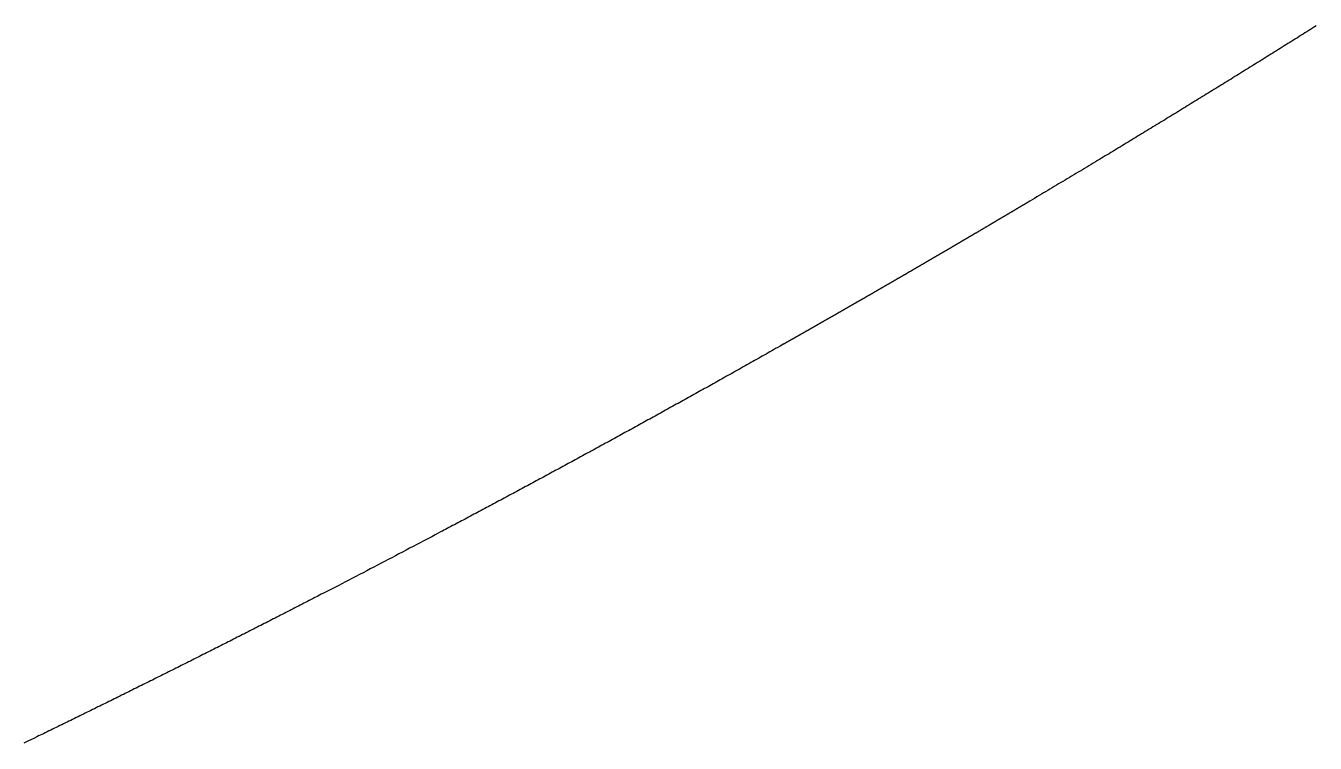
# Model space of a CAD drawing. Header units: millimetres. Extents: x 0 to 2438, y 0 to 1219.
# Drawn here: x 951.704 to 954.539, y 139.718 to 141.295 of the extents above; entities that cross this region are included whole.
import ezdxf

# ---------------------------------------------------------------- set-up
doc = ezdxf.new("R2010")
doc.units = ezdxf.units.MM
doc.layers.add('TEST_CUT_FIRST', color=1, linetype='Continuous')

msp = doc.modelspace()

# ---------------------------------------------------------------- linework, layer by layer
at = {"layer": 'TEST_CUT_FIRST'}
msp.add_lwpolyline([(954.5412, 141.295), (954.537, 141.2924), (954.5328, 141.2898), (954.5287, 141.2872), (954.5245, 141.2846), (954.5204, 141.2819), (954.5162, 141.2793), (954.5121, 141.2767), (954.5079, 141.2741), (954.5037, 141.2715), (954.4996, 141.2689), (954.4954, 141.2663), (954.4912, 141.2637), (954.4871, 141.2611), (954.4829, 141.2585), (954.4788, 141.2559), (954.4746, 141.2532), (954.4704, 141.2506), (954.4663, 141.248), (954.4621, 141.2454), (954.4579, 141.2428), (954.4538, 141.2402), (954.4496, 141.2376), (954.4454, 141.235), (954.4413, 141.2324), (954.4371, 141.2298), (954.4329, 141.2272), (954.4288, 141.2246), (954.4246, 141.222), (954.4204, 141.2194), (954.4163, 141.2168), (954.4121, 141.2142), (954.4079, 141.2116), (954.4038, 141.2091), (954.3996, 141.2065), (954.3954, 141.2039), (954.3912, 141.2013), (954.3871, 141.1987), (954.3829, 141.1961), (954.3787, 141.1935), (954.3745, 141.1909), (954.3704, 141.1883), (954.3662, 141.1857), (954.362, 141.1832), (954.3578, 141.1806), (954.3537, 141.178), (954.3495, 141.1754), (954.3453, 141.1728), (954.3411, 141.1702), (954.337, 141.1676), (954.3328, 141.1651), (954.3286, 141.1625), (954.3244, 141.1599), (954.3202, 141.1573), (954.3161, 141.1547), (954.3119, 141.1522), (954.3077, 141.1496), (954.3035, 141.147), (954.2993, 141.1444), (954.2952, 141.1419), (954.291, 141.1393), (954.2868, 141.1367), (954.2826, 141.1341), (954.2784, 141.1316), (954.2742, 141.129), (954.2701, 141.1264), (954.2659, 141.1239), (954.2617, 141.1213), (954.2575, 141.1187), (954.2533, 141.1161), (954.2491, 141.1136), (954.2449, 141.111), (954.2408, 141.1084), (954.2366, 141.1059), (954.2324, 141.1033), (954.2282, 141.1007), (954.224, 141.0982), (954.2198, 141.0956), (954.2156, 141.0931), (954.2114, 141.0905), (954.2072, 141.0879), (954.2031, 141.0854), (954.1989, 141.0828), (954.1947, 141.0803), (954.1905, 141.0777), (954.1863, 141.0751), (954.1821, 141.0726), (954.1779, 141.07), (954.1737, 141.0675), (954.1695, 141.0649), (954.1653, 141.0624), (954.1611, 141.0598), (954.1569, 141.0573), (954.1527, 141.0547), (954.1485, 141.0522), (954.1443, 141.0496), (954.1401, 141.0471), (954.1359, 141.0445), (954.1317, 141.042), (954.1275, 141.0394), (954.1233, 141.0369), (954.1191, 141.0343), (954.1149, 141.0318), (954.1107, 141.0292), (954.1065, 141.0267), (954.1023, 141.0241), (954.0981, 141.0216), (954.0939, 141.019), (954.0897, 141.0165), (954.0855, 141.0139), (954.0813, 141.0114), (954.0771, 141.0089), (954.073, 141.0064), (954.0689, 141.0039), (954.0647, 141.0014), (954.0603, 140.9987), (954.0557, 140.996), (954.051, 140.9931), (954.0461, 140.9902), (954.0413, 140.9873), (954.0365, 140.9844), (954.0317, 140.9815), (954.027, 140.9787), (954.0223, 140.9758), (954.0175, 140.973), (954.0128, 140.9701), (954.008, 140.9673), (954.0033, 140.9644), (953.9985, 140.9616), (953.9937, 140.9587), (953.989, 140.9559), (953.9842, 140.953), (953.9795, 140.9502), (953.9747, 140.9473), (953.97, 140.9445), (953.9652, 140.9416), (953.9604, 140.9387), (953.9556, 140.9359), (953.9508, 140.933), (953.9461, 140.9302), (953.9416, 140.9275), (953.937, 140.9248), (953.9322, 140.9219), (953.9271, 140.9189), (953.9216, 140.9156), (953.9162, 140.9124), (953.9115, 140.9096), (953.908, 140.9075), (953.9062, 140.9064), (953.9056, 140.9061), (953.9056, 140.9061), (953.9051, 140.9058), (953.9044, 140.9054), (953.9036, 140.9049), (953.903, 140.9045), (953.9024, 140.9042), (953.9019, 140.9039), (953.9014, 140.9036), (953.9009, 140.9033), (953.9004, 140.903), (953.8998, 140.9027), (953.8993, 140.9023), (953.8987, 140.902), (953.8982, 140.9017), (953.8976, 140.9013), (953.8971, 140.901), (953.8965, 140.9007), (953.896, 140.9004), (953.8954, 140.9), (953.8949, 140.8997), (953.8943, 140.8994), (953.8938, 140.8991), (953.8932, 140.8987), (953.8927, 140.8984), (953.8922, 140.8981), (953.8916, 140.8978), (953.8911, 140.8975), (953.8905, 140.8971), (953.89, 140.8968), (953.8894, 140.8965), (953.8889, 140.8962), (953.8883, 140.8958), (953.8878, 140.8955), (953.8872, 140.8952), (953.8867, 140.8949), (953.8861, 140.8945), (953.8856, 140.8942), (953.885, 140.8939), (953.8845, 140.8936), (953.884, 140.8932), (953.8834, 140.8929), (953.8829, 140.8926), (953.8823, 140.8923), (953.8818, 140.8919), (953.8812, 140.8916), (953.8807, 140.8913), (953.8801, 140.891), (953.8796, 140.8906), (953.879, 140.8903), (953.8785, 140.89), (953.8779, 140.8897), (953.8774, 140.8893), (953.8768, 140.889), (953.8763, 140.8887), (953.8757, 140.8884), (953.8752, 140.888), (953.8747, 140.8877), (953.8741, 140.8874), (953.8736, 140.8871), (953.873, 140.8867), (953.8725, 140.8864), (953.8719, 140.8861), (953.8714, 140.8858), (953.8708, 140.8854), (953.8703, 140.8851), (953.8697, 140.8848), (953.8692, 140.8845), (953.8686, 140.8841), (953.8681, 140.8838), (953.8675, 140.8835), (953.867, 140.8832), (953.8664, 140.8828), (953.8659, 140.8825), (953.8654, 140.8822), (953.8648, 140.8819), (953.8643, 140.8816), (953.8637, 140.8812), (953.8632, 140.8809), (953.8626, 140.8806), (953.8621, 140.8803), (953.8615, 140.8799), (953.861, 140.8796), (953.8604, 140.8793), (953.8599, 140.879), (953.8593, 140.8786), (953.8588, 140.8783), (953.8582, 140.878), (953.8577, 140.8777), (953.8571, 140.8773), (953.8566, 140.877), (953.8561, 140.8767), (953.8555, 140.8764), (953.855, 140.876), (953.8544, 140.8757), (953.8539, 140.8754), (953.8533, 140.8751), (953.8528, 140.8747), (953.8522, 140.8744), (953.8517, 140.8741), (953.8511, 140.8738), (953.8506, 140.8734), (953.85, 140.8731), (953.8495, 140.8728), (953.8489, 140.8725), (953.8484, 140.8722), (953.8478, 140.8718), (953.8473, 140.8715), (953.8467, 140.8712), (953.8462, 140.8709), (953.8457, 140.8705), (953.8451, 140.8702), (953.8446, 140.8699), (953.844, 140.8696), (953.8435, 140.8692), (953.8429, 140.8689), (953.8424, 140.8686), (953.8418, 140.8683), (953.8413, 140.8679), (953.8407, 140.8676), (953.8402, 140.8673), (953.8396, 140.867), (953.8391, 140.8667), (953.8385, 140.8663), (953.838, 140.866), (953.8374, 140.8657), (953.8369, 140.8654), (953.8363, 140.865), (953.8358, 140.8647), (953.8353, 140.8644), (953.8347, 140.8641), (953.8342, 140.8637), (953.8336, 140.8634), (953.8331, 140.8631), (953.8325, 140.8628), (953.832, 140.8624), (953.8314, 140.8621), (953.8309, 140.8618), (953.8303, 140.8615), (953.8298, 140.8612), (953.8292, 140.8608), (953.8287, 140.8605), (953.8281, 140.8602), (953.8276, 140.8599), (953.827, 140.8595), (953.8265, 140.8592), (953.8259, 140.8589), (953.8254, 140.8586), (953.8248, 140.8582), (953.8243, 140.8579), (953.8237, 140.8576), (953.8232, 140.8573), (953.8227, 140.8569), (953.8222, 140.8567), (953.8217, 140.8564), (953.8211, 140.856), (953.8205, 140.8557), (953.8197, 140.8552), (953.8188, 140.8547), (953.8179, 140.8541), (953.817, 140.8536), (953.8161, 140.8531), (953.8152, 140.8525), (953.8143, 140.852), (953.8135, 140.8515), (953.8126, 140.851), (953.8117, 140.8505), (953.8108, 140.85), (953.8099, 140.8494), (953.8091, 140.8489), (953.8082, 140.8484), (953.8073, 140.8479), (953.8064, 140.8474), (953.8056, 140.8469), (953.8047, 140.8464), (953.8038, 140.8458), (953.8029, 140.8453), (953.8021, 140.8448), (953.8012, 140.8443), (953.8003, 140.8438), (953.7994, 140.8432), (953.7986, 140.8427), (953.7977, 140.8422), (953.7968, 140.8417), (953.7959, 140.8412), (953.795, 140.8406), (953.794, 140.84), (953.7931, 140.8395), (953.7924, 140.8391), (953.7919, 140.8388), (953.7916, 140.8386), (953.7913, 140.8385), (953.7911, 140.8383), (953.7908, 140.8382), (953.7905, 140.838), (953.7901, 140.8378), (953.7898, 140.8376), (953.7894, 140.8374), (953.7891, 140.8372), (953.7888, 140.837), (953.7885, 140.8368), (953.7881, 140.8366), (953.7878, 140.8364), (953.7875, 140.8362), (953.7872, 140.836), (953.7868, 140.8358), (953.7865, 140.8356), (953.7862, 140.8354), (953.7858, 140.8352), (953.7855, 140.8351), (953.7852, 140.8349), (953.7848, 140.8347), (953.7845, 140.8345), (953.7842, 140.8343), (953.7839, 140.8341), (953.7835, 140.8339), (953.7832, 140.8337), (953.7829, 140.8335), (953.7825, 140.8333), (953.7822, 140.8331), (953.7819, 140.8329), (953.7816, 140.8327), (953.7812, 140.8325), (953.7809, 140.8323), (953.7806, 140.8322), (953.7802, 140.832), (953.7799, 140.8318), (953.7796, 140.8316), (953.7793, 140.8314), (953.7789, 140.8312), (953.7786, 140.831), (953.7783, 140.8308), (953.7779, 140.8306), (953.7776, 140.8304), (953.7773, 140.8302), (953.777, 140.83), (953.7766, 140.8298), (953.7763, 140.8296), (953.776, 140.8294), (953.7756, 140.8292), (953.7753, 140.8291), (953.775, 140.8289), (953.7747, 140.8287), (953.7743, 140.8285), (953.774, 140.8283), (953.7737, 140.8281), (953.7733, 140.8279), (953.773, 140.8277), (953.7727, 140.8275), (953.7723, 140.8273), (953.772, 140.8271), (953.7717, 140.8269), (953.7714, 140.8267), (953.771, 140.8265), (953.7707, 140.8263), (953.7704, 140.8262), (953.77, 140.826), (953.7697, 140.8258), (953.7694, 140.8256), (953.7691, 140.8254), (953.7687, 140.8252), (953.7684, 140.825), (953.7681, 140.8248), (953.7677, 140.8246), (953.7674, 140.8244), (953.7671, 140.8242), (953.7668, 140.824), (953.7664, 140.8238), (953.7661, 140.8236), (953.7658, 140.8235), (953.7654, 140.8233), (953.7651, 140.8231), (953.7648, 140.8229), (953.7645, 140.8227), (953.7641, 140.8225), (953.7638, 140.8223), (953.7635, 140.8221), (953.7631, 140.8219), (953.7628, 140.8217), (953.7625, 140.8215), (953.7621, 140.8213), (953.7618, 140.8211), (953.7615, 140.8209), (953.7612, 140.8207), (953.7608, 140.8206), (953.7605, 140.8204), (953.7602, 140.8202), (953.7598, 140.82), (953.7595, 140.8198), (953.7592, 140.8196), (953.7589, 140.8194), (953.7585, 140.8192), (953.7582, 140.819), (953.7579, 140.8188), (953.7575, 140.8186), (953.7572, 140.8184), (953.7569, 140.8182), (953.7566, 140.818), (953.7562, 140.8178), (953.7559, 140.8177), (953.7556, 140.8175), (953.7552, 140.8173), (953.7549, 140.8171), (953.7546, 140.8169), (953.7542, 140.8167), (953.7539, 140.8165), (953.7536, 140.8163), (953.7533, 140.8161), (953.7529, 140.8159), (953.7526, 140.8157), (953.7523, 140.8155), (953.7519, 140.8153), (953.7516, 140.8151), (953.7513, 140.815), (953.751, 140.8148), (953.7506, 140.8146), (953.7503, 140.8144), (953.75, 140.8142), (953.7496, 140.814), (953.7493, 140.8138), (953.749, 140.8136), (953.7487, 140.8134), (953.7483, 140.8132), (953.748, 140.813), (953.7477, 140.8128), (953.7473, 140.8126), (953.747, 140.8124), (953.7467, 140.8122), (953.7463, 140.8121), (953.746, 140.8119), (953.7457, 140.8117), (953.7454, 140.8115), (953.745, 140.8113), (953.7447, 140.8111), (953.7444, 140.8109), (953.744, 140.8107), (953.7437, 140.8105), (953.7434, 140.8103), (953.7431, 140.8101), (953.7427, 140.8099), (953.7424, 140.8097), (953.7421, 140.8095), (953.7417, 140.8093), (953.7414, 140.8091), (953.7411, 140.809), (953.7408, 140.8088), (953.7405, 140.8087), (953.7402, 140.8085), (953.7398, 140.8082), (953.7392, 140.8078), (953.7384, 140.8074), (953.7376, 140.807), (953.7369, 140.8065), (953.7361, 140.806), (953.7354, 140.8056), (953.7347, 140.8052), (953.7339, 140.8048), (953.7332, 140.8044), (953.7325, 140.8039), (953.7318, 140.8035), (953.731, 140.8031), (953.7303, 140.8027), (953.7296, 140.8022), (953.7289, 140.8018), (953.7281, 140.8014), (953.7274, 140.801), (953.7267, 140.8005), (953.7259, 140.8001), (953.7252, 140.7997), (953.7245, 140.7993), (953.7238, 140.7988), (953.723, 140.7984), (953.7223, 140.798), (953.7216, 140.7976), (953.7209, 140.7971), (953.7202, 140.7967), (953.7194, 140.7963), (953.7186, 140.7958), (953.7178, 140.7954), (953.7171, 140.7949), (953.7165, 140.7946), (953.716, 140.7943), (953.7156, 140.794), (953.7152, 140.7938), (953.7149, 140.7936), (953.7145, 140.7934), (953.7141, 140.7932), (953.7137, 140.793), (953.7133, 140.7927), (953.7129, 140.7925), (953.7125, 140.7922), (953.7121, 140.792), (953.7117, 140.7918), (953.7113, 140.7915), (953.7109, 140.7913), (953.7105, 140.7911), (953.7101, 140.7908), (953.7097, 140.7906), (953.7093, 140.7904), (953.7089, 140.7902), (953.7085, 140.7899), (953.7081, 140.7897), (953.7077, 140.7895), (953.7073, 140.7892), (953.7069, 140.789), (953.7065, 140.7888), (953.7061, 140.7885), (953.7057, 140.7883), (953.7053, 140.7881), (953.7049, 140.7878), (953.7045, 140.7876), (953.7041, 140.7874), (953.7037, 140.7871), (953.7034, 140.7869), (953.703, 140.7867), (953.7026, 140.7864), (953.7022, 140.7862), (953.7018, 140.786), (953.7014, 140.7857), (953.701, 140.7855), (953.7006, 140.7853), (953.7002, 140.785), (953.6998, 140.7848), (953.6994, 140.7846), (953.699, 140.7843), (953.6986, 140.7841), (953.6982, 140.7839), (953.6978, 140.7836), (953.6974, 140.7834), (953.697, 140.7832), (953.6966, 140.7829), (953.6962, 140.7827), (953.6958, 140.7825), (953.6954, 140.7822), (953.695, 140.782), (953.6946, 140.7818), (953.6942, 140.7815), (953.6938, 140.7813), (953.6934, 140.7811), (953.693, 140.7809), (953.6926, 140.7806), (953.6922, 140.7804), (953.6918, 140.7802), (953.6914, 140.7799), (953.691, 140.7797), (953.6906, 140.7795), (953.6902, 140.7792), (953.6898, 140.779), (953.6894, 140.7788), (953.689, 140.7785), (953.6886, 140.7783), (953.6882, 140.7781), (953.6878, 140.7778), (953.6874, 140.7776), (953.687, 140.7774), (953.6866, 140.7771), (953.6862, 140.7769), (953.6858, 140.7767), (953.6854, 140.7764), (953.685, 140.7762), (953.6846, 140.776), (953.6842, 140.7757), (953.6838, 140.7755), (953.6834, 140.7753), (953.683, 140.775), (953.6826, 140.7748), (953.6822, 140.7746), (953.6818, 140.7743), (953.6814, 140.7741), (953.681, 140.7739), (953.6806, 140.7736), (953.6802, 140.7734), (953.6799, 140.7732), (953.6795, 140.773), (953.6791, 140.7727), (953.6787, 140.7725), (953.6783, 140.7723), (953.6779, 140.772), (953.6775, 140.7718), (953.6771, 140.7716), (953.6767, 140.7713), (953.6763, 140.7711), (953.6759, 140.7709), (953.6755, 140.7706), (953.6751, 140.7704), (953.6747, 140.7702), (953.6743, 140.7699), (953.6739, 140.7697), (953.6735, 140.7695), (953.6731, 140.7692), (953.6727, 140.769), (953.6723, 140.7688), (953.6719, 140.7685), (953.6715, 140.7683), (953.6711, 140.7681), (953.6707, 140.7678), (953.6703, 140.7676), (953.6699, 140.7674), (953.6695, 140.7672), (953.6691, 140.7669), (953.6687, 140.7667), (953.6683, 140.7665), (953.6679, 140.7662), (953.6675, 140.766), (953.6671, 140.7658), (953.6667, 140.7655), (953.6663, 140.7653), (953.6659, 140.7651), (953.6655, 140.7648), (953.6651, 140.7646), (953.6647, 140.7644), (953.6643, 140.7641), (953.6639, 140.7639), (953.6635, 140.7637), (953.6631, 140.7634), (953.6627, 140.7632), (953.6623, 140.763), (953.6619, 140.7627), (953.6615, 140.7625), (953.6611, 140.7623), (953.6607, 140.762), (953.6603, 140.7618), (953.6599, 140.7616), (953.6595, 140.7614), (953.6591, 140.7611), (953.6587, 140.7609), (953.6583, 140.7607), (953.6579, 140.7604), (953.6575, 140.7602), (953.6571, 140.76), (953.6567, 140.7597), (953.6563, 140.7595), (953.6559, 140.7593), (953.6555, 140.759), (953.6551, 140.7588), (953.6547, 140.7586), (953.6543, 140.7583), (953.654, 140.7581), (953.6537, 140.7579), (953.6533, 140.7577), (953.6527, 140.7574), (953.6521, 140.757), (953.6513, 140.7566), (953.6505, 140.7561), (953.6496, 140.7556), (953.6488, 140.7551), (953.648, 140.7547), (953.6472, 140.7542), (953.6465, 140.7538), (953.6457, 140.7533), (953.6449, 140.7529), (953.6441, 140.7524), (953.6433, 140.7519), (953.6426, 140.7515), (953.6418, 140.751), (953.641, 140.7506), (953.6402, 140.7501), (953.6394, 140.7497), (953.6386, 140.7492), (953.6379, 140.7488), (953.6371, 140.7483), (953.6363, 140.7478), (953.6355, 140.7474), (953.6347, 140.7469), (953.6339, 140.7465), (953.6332, 140.746), (953.6324, 140.7456), (953.6316, 140.7451), (953.6308, 140.7447), (953.63, 140.7442), (953.6291, 140.7437), (953.6283, 140.7432), (953.6277, 140.7428), (953.6272, 140.7426), (953.6268, 140.7423), (953.6264, 140.7421), (953.6261, 140.742), (953.6258, 140.7417), (953.6254, 140.7415), (953.625, 140.7413), (953.6246, 140.7411), (953.6242, 140.7408), (953.6238, 140.7406), (953.6234, 140.7404), (953.623, 140.7402), (953.6227, 140.7399), (953.6223, 140.7397), (953.6219, 140.7395), (953.6215, 140.7393), (953.6211, 140.739), (953.6207, 140.7388), (953.6203, 140.7386), (953.62, 140.7384), (953.6196, 140.7382), (953.6192, 140.7379), (953.6188, 140.7377), (953.6184, 140.7375), (953.618, 140.7373), (953.6177, 140.737), (953.6173, 140.7368), (953.6169, 140.7366), (953.6165, 140.7364), (953.6161, 140.7361), (953.6157, 140.7359), (953.6153, 140.7357), (953.615, 140.7355), (953.6146, 140.7353), (953.6142, 140.735), (953.6138, 140.7348), (953.6134, 140.7346), (953.613, 140.7344), (953.6126, 140.7341), (953.6123, 140.7339), (953.6119, 140.7337), (953.6115, 140.7335), (953.6111, 140.7332), (953.6107, 140.733), (953.6103, 140.7328), (953.6099, 140.7326), (953.6096, 140.7324), (953.6092, 140.7321), (953.6088, 140.7319), (953.6084, 140.7317), (953.608, 140.7315), (953.6076, 140.7312), (953.6072, 140.731), (953.6069, 140.7308), (953.6065, 140.7306), (953.6061, 140.7303), (953.6057, 140.7301), (953.6053, 140.7299), (953.6049, 140.7297), (953.6045, 140.7295), (953.6042, 140.7292), (953.6038, 140.729), (953.6034, 140.7288), (953.603, 140.7286), (953.6026, 140.7283), (953.6022, 140.7281), (953.6019, 140.7279), (953.6015, 140.7277), (953.6011, 140.7274), (953.6007, 140.7272), (953.6003, 140.727), (953.5999, 140.7268), (953.5995, 140.7266), (953.5992, 140.7263), (953.5988, 140.7261), (953.5984, 140.7259), (953.598, 140.7257), (953.5976, 140.7254), (953.5972, 140.7252), (953.5968, 140.725), (953.5965, 140.7248), (953.5961, 140.7245), (953.5957, 140.7243), (953.5953, 140.7241), (953.5949, 140.7239), (953.5945, 140.7237), (953.5941, 140.7234), (953.5938, 140.7232), (953.5934, 140.723), (953.593, 140.7228), (953.5926, 140.7225), (953.5922, 140.7223), (953.5918, 140.7221), (953.5914, 140.7219), (953.5911, 140.7216), (953.5907, 140.7214), (953.5903, 140.7212), (953.5899, 140.721), (953.5895, 140.7208), (953.5891, 140.7205), (953.5887, 140.7203), (953.5884, 140.7201), (953.588, 140.7199), (953.5876, 140.7196), (953.5872, 140.7194), (953.5868, 140.7192), (953.5864, 140.719), (953.586, 140.7188), (953.5857, 140.7185), (953.5853, 140.7183), (953.5849, 140.7181), (953.5845, 140.7179), (953.5841, 140.7176), (953.5837, 140.7174), (953.5833, 140.7172), (953.583, 140.717), (953.5826, 140.7167), (953.5822, 140.7165), (953.5818, 140.7163), (953.5814, 140.7161), (953.581, 140.7159), (953.5806, 140.7156), (953.5803, 140.7154), (953.5799, 140.7152), (953.5795, 140.715), (953.5791, 140.7147), (953.5787, 140.7145), (953.5783, 140.7143), (953.578, 140.7141), (953.5776, 140.7139), (953.5772, 140.7136), (953.5768, 140.7134), (953.5764, 140.7132), (953.576, 140.713), (953.5756, 140.7127), (953.5753, 140.7125), (953.5749, 140.7123), (953.5745, 140.7121), (953.5741, 140.7118), (953.5737, 140.7116), (953.5733, 140.7114), (953.5729, 140.7112), (953.5726, 140.711), (953.5722, 140.7107), (953.5718, 140.7105), (953.5714, 140.7103), (953.571, 140.7101), (953.5706, 140.7098), (953.5702, 140.7096), (953.5699, 140.7094), (953.5695, 140.7092), (953.5691, 140.709), (953.5687, 140.7087), (953.5683, 140.7085), (953.5679, 140.7083), (953.5675, 140.7081), (953.5672, 140.7079), (953.5669, 140.7077), (953.5665, 140.7075), (953.566, 140.7072), (953.5654, 140.7068), (953.5647, 140.7064), (953.5639, 140.706), (953.5632, 140.7056), (953.5625, 140.7051), (953.5618, 140.7047), (953.5611, 140.7043), (953.5604, 140.7039), (953.5597, 140.7035), (953.559, 140.7031), (953.5583, 140.7027), (953.5576, 140.7023), (953.5569, 140.7019), (953.5562, 140.7015), (953.5555, 140.7011), (953.5548, 140.7007), (953.5541, 140.7003), (953.5534, 140.6999), (953.5526, 140.6995), (953.5519, 140.6991), (953.5512, 140.6987), (953.5505, 140.6983), (953.5498, 140.6979), (953.5491, 140.6975), (953.5484, 140.6971), (953.5478, 140.6967), (953.5471, 140.6963), (953.5463, 140.6958), (953.5456, 140.6954), (953.5448, 140.695), (953.5441, 140.6946), (953.5435, 140.6942), (953.5431, 140.694), (953.5428, 140.6938), (953.5425, 140.6936), (953.5422, 140.6935), (953.542, 140.6933), (953.5416, 140.6931), (953.5413, 140.6929), (953.541, 140.6928), (953.5406, 140.6926), (953.5403, 140.6924), (953.54, 140.6922), (953.5397, 140.692), (953.5394, 140.6918), (953.5391, 140.6917), (953.5388, 140.6915), (953.5384, 140.6913), (953.5381, 140.6911), (953.5378, 140.6909), (953.5375, 140.6907), (953.5372, 140.6906), (953.5368, 140.6904), (953.5365, 140.6902), (953.5362, 140.69), (953.5359, 140.6898), (953.5356, 140.6897), (953.5353, 140.6895), (953.5349, 140.6893), (953.5346, 140.6891), (953.5343, 140.6889), (953.534, 140.6887), (953.5337, 140.6886), (953.5334, 140.6884), (953.533, 140.6882), (953.5327, 140.688), (953.5324, 140.6878), (953.5321, 140.6876), (953.5318, 140.6875), (953.5315, 140.6873), (953.5311, 140.6871), (953.5308, 140.6869), (953.5305, 140.6867), (953.5302, 140.6866), (953.5299, 140.6864), (953.5296, 140.6862), (953.5292, 140.686), (953.5289, 140.6858), (953.5286, 140.6856), (953.5283, 140.6855), (953.528, 140.6853), (953.5277, 140.6851), (953.5273, 140.6849), (953.527, 140.6847), (953.5267, 140.6845), (953.5264, 140.6844), (953.5261, 140.6842), (953.5258, 140.684), (953.5254, 140.6838), (953.5251, 140.6836), (953.5248, 140.6835), (953.5245, 140.6833), (953.5242, 140.6831), (953.5238, 140.6829), (953.5235, 140.6827), (953.5232, 140.6825), (953.5229, 140.6824), (953.5226, 140.6822), (953.5223, 140.682), (953.5219, 140.6818), (953.5216, 140.6816), (953.5213, 140.6814), (953.521, 140.6813), (953.5207, 140.6811), (953.5204, 140.6809), (953.52, 140.6807), (953.5197, 140.6805), (953.5194, 140.6804), (953.5191, 140.6802), (953.5188, 140.68), (953.5185, 140.6798), (953.5181, 140.6796), (953.5178, 140.6794), (953.5175, 140.6793), (953.5172, 140.6791), (953.5169, 140.6789), (953.5166, 140.6787), (953.5162, 140.6785), (953.5159, 140.6784), (953.5156, 140.6782), (953.5153, 140.678), (953.515, 140.6778), (953.5146, 140.6776), (953.5143, 140.6774), (953.514, 140.6773), (953.5137, 140.6771), (953.5134, 140.6769), (953.5131, 140.6767), (953.5127, 140.6765), (953.5124, 140.6763), (953.5121, 140.6762), (953.5118, 140.676), (953.5115, 140.6758), (953.5112, 140.6756), (953.5108, 140.6754), (953.5105, 140.6753), (953.5102, 140.6751), (953.5099, 140.6749), (953.5096, 140.6747), (953.5093, 140.6745), (953.5089, 140.6743), (953.5086, 140.6742), (953.5083, 140.674), (953.508, 140.6738), (953.5077, 140.6736), (953.5074, 140.6734), (953.507, 140.6733), (953.5067, 140.6731), (953.5064, 140.6729), (953.5061, 140.6727), (953.5058, 140.6725), (953.5054, 140.6723), (953.5051, 140.6722), (953.5048, 140.672), (953.5045, 140.6718), (953.5042, 140.6716), (953.5039, 140.6714), (953.5035, 140.6713), (953.5032, 140.6711), (953.5029, 140.6709), (953.5026, 140.6707), (953.5023, 140.6705), (953.502, 140.6703), (953.5016, 140.6702), (953.5013, 140.67), (953.501, 140.6698), (953.5007, 140.6696), (953.5004, 140.6694), (953.5001, 140.6693), (953.4997, 140.6691), (953.4994, 140.6689), (953.4991, 140.6687), (953.4988, 140.6685), (953.4985, 140.6683), (953.4982, 140.6682), (953.4978, 140.668), (953.4975, 140.6678), (953.4972, 140.6676), (953.4969, 140.6674), (953.4966, 140.6672), (953.4962, 140.6671), (953.4959, 140.6669), (953.4956, 140.6667), (953.4953, 140.6665), (953.495, 140.6663), (953.4946, 140.6661), (953.4943, 140.666), (953.494, 140.6658), (953.4937, 140.6656), (953.4935, 140.6655), (953.4931, 140.6653), (953.4928, 140.6651), (953.4923, 140.6648), (953.4917, 140.6645), (953.4912, 140.6642), (953.4906, 140.6638), (953.49, 140.6635), (953.4895, 140.6632), (953.489, 140.6629), (953.4885, 140.6626), (953.4879, 140.6623), (953.4874, 140.662), (953.4868, 140.6617), (953.4863, 140.6614), (953.4858, 140.6611), (953.4852, 140.6607), (953.4847, 140.6604), (953.4841, 140.6601), (953.4836, 140.6598), (953.4831, 140.6595), (953.4825, 140.6592), (953.482, 140.6589), (953.4814, 140.6586), (953.4809, 140.6583), (953.4804, 140.658), (953.4798, 140.6577), (953.4793, 140.6574), (953.4788, 140.6571), (953.4782, 140.6568), (953.4777, 140.6564), (953.4771, 140.6561), (953.4765, 140.6558), (953.476, 140.6555), (953.4755, 140.6552), (953.4752, 140.655), (953.475, 140.6549), (953.4748, 140.6548), (953.4746, 140.6547), (953.4745, 140.6546), (953.4742, 140.6545), (953.474, 140.6543), (953.4738, 140.6542), (953.4735, 140.6541), (953.4733, 140.6539), (953.4731, 140.6538), (953.4729, 140.6537), (953.4727, 140.6536), (953.4724, 140.6534), (953.4722, 140.6533), (953.472, 140.6532), (953.4718, 140.6531), (953.4716, 140.6529), (953.4713, 140.6528), (953.4711, 140.6527), (953.4709, 140.6526), (953.4707, 140.6524), (953.4705, 140.6523), (953.4702, 140.6522), (953.47, 140.652), (953.4698, 140.6519), (953.4696, 140.6518), (953.4693, 140.6517), (953.4691, 140.6515), (953.4689, 140.6514), (953.4687, 140.6513), (953.4685, 140.6512), (953.4682, 140.651), (953.468, 140.6509), (953.4678, 140.6508), (953.4676, 140.6507), (953.4674, 140.6505), (953.4671, 140.6504), (953.4669, 140.6503), (953.4667, 140.6502), (953.4665, 140.65), (953.4663, 140.6499), (953.466, 140.6498), (953.4658, 140.6496), (953.4656, 140.6495), (953.4654, 140.6494), (953.4651, 140.6493), (953.4649, 140.6491), (953.4647, 140.649), (953.4645, 140.6489), (953.4643, 140.6488), (953.464, 140.6486), (953.4638, 140.6485), (953.4636, 140.6484), (953.4634, 140.6483), (953.4632, 140.6481), (953.4629, 140.648), (953.4627, 140.6479), (953.4625, 140.6478), (953.4623, 140.6476), (953.4621, 140.6475), (953.4618, 140.6474), (953.4616, 140.6472), (953.4614, 140.6471), (953.4612, 140.647), (953.461, 140.6469), (953.4607, 140.6467), (953.4605, 140.6466), (953.4603, 140.6465), (953.4601, 140.6464), (953.4598, 140.6462), (953.4596, 140.6461), (953.4594, 140.646), (953.4592, 140.6459), (953.459, 140.6457), (953.4587, 140.6456), (953.4585, 140.6455), (953.4583, 140.6454), (953.4581, 140.6452), (953.4579, 140.6451), (953.4576, 140.645), (953.4574, 140.6448), (953.4572, 140.6447), (953.457, 140.6446), (953.4568, 140.6445), (953.4565, 140.6443), (953.4563, 140.6442), (953.4561, 140.6441), (953.4559, 140.644), (953.4556, 140.6438), (953.4554, 140.6437), (953.4552, 140.6436), (953.455, 140.6435), (953.4548, 140.6433), (953.4545, 140.6432), (953.4543, 140.6431), (953.4541, 140.643), (953.4539, 140.6428), (953.4537, 140.6427), (953.4534, 140.6426), (953.4532, 140.6425), (953.453, 140.6423), (953.4528, 140.6422), (953.4526, 140.6421), (953.4523, 140.6419), (953.4521, 140.6418), (953.4519, 140.6417), (953.4517, 140.6416), (953.4514, 140.6414), (953.4512, 140.6413), (953.451, 140.6412), (953.4508, 140.6411), (953.4506, 140.6409), (953.4503, 140.6408), (953.4501, 140.6407), (953.4499, 140.6406), (953.4497, 140.6404), (953.4495, 140.6403), (953.4492, 140.6402), (953.449, 140.6401), (953.4488, 140.6399), (953.4486, 140.6398), (953.4484, 140.6397), (953.4481, 140.6395), (953.4479, 140.6394), (953.4477, 140.6393), (953.4475, 140.6392), (953.4472, 140.639), (953.447, 140.6389), (953.4468, 140.6388), (953.4466, 140.6387), (953.4464, 140.6385), (953.4461, 140.6384), (953.4459, 140.6383), (953.4457, 140.6382), (953.4455, 140.638), (953.4453, 140.6379), (953.445, 140.6378), (953.4448, 140.6377), (953.4446, 140.6375), (953.4444, 140.6374), (953.4442, 140.6373), (953.4439, 140.6372), (953.4437, 140.637), (953.4435, 140.6369), (953.4433, 140.6368), (953.443, 140.6366), (953.4428, 140.6365), (953.4426, 140.6364), (953.4424, 140.6363), (953.4422, 140.6361), (953.4419, 140.636), (953.4417, 140.6359), (953.4415, 140.6357), (953.4413, 140.6356), (953.4411, 140.6355), (953.4409, 140.6354), (953.4407, 140.6353), (953.4405, 140.6352), (953.4402, 140.635), (953.4397, 140.6348), (953.4392, 140.6344), (953.4386, 140.6341), (953.438, 140.6337), (953.4374, 140.6334), (953.4368, 140.6331), (953.4363, 140.6328), (953.4358, 140.6325), (953.4352, 140.6322), (953.4347, 140.6319), (953.4341, 140.6315), (953.4335, 140.6312), (953.433, 140.6309), (953.4324, 140.6306), (953.4319, 140.6303), (953.4313, 140.63), (953.4308, 140.6297), (953.4302, 140.6293), (953.4297, 140.629), (953.4291, 140.6287), (953.4286, 140.6284), (953.428, 140.6281), (953.4275, 140.6278), (953.4269, 140.6274), (953.4264, 140.6271), (953.4258, 140.6268), (953.4253, 140.6265), (953.4247, 140.6262), (953.4241, 140.6259), (953.4235, 140.6255), (953.423, 140.6252), (953.4225, 140.6249), (953.4221, 140.6247), (953.4218, 140.6245), (953.4215, 140.6243), (953.4212, 140.6242), (953.4208, 140.624), (953.4205, 140.6238), (953.4202, 140.6236), (953.4198, 140.6234), (953.4195, 140.6232), (953.4192, 140.623), (953.4188, 140.6229), (953.4185, 140.6227), (953.4182, 140.6225), (953.4178, 140.6223), (953.4175, 140.6221), (953.4172, 140.6219), (953.4168, 140.6217), (953.4165, 140.6215), (953.4162, 140.6213), (953.4159, 140.6212), (953.4155, 140.621), (953.4152, 140.6208), (953.4149, 140.6206), (953.4145, 140.6204), (953.4142, 140.6202), (953.4139, 140.62), (953.4135, 140.6198), (953.4132, 140.6196), (953.4129, 140.6195), (953.4125, 140.6193), (953.4122, 140.6191), (953.4119, 140.6189), (953.4115, 140.6187), (953.4112, 140.6185), (953.4109, 140.6183), (953.4105, 140.6181), (953.4102, 140.6179), (953.4099, 140.6178), (953.4095, 140.6176), (953.4092, 140.6174), (953.4089, 140.6172), (953.4086, 140.617), (953.4082, 140.6168), (953.4079, 140.6166), (953.4076, 140.6164), (953.4072, 140.6162), (953.4069, 140.6161), (953.4066, 140.6159), (953.4062, 140.6157), (953.4059, 140.6155), (953.4056, 140.6153), (953.4052, 140.6151), (953.4049, 140.6149), (953.4046, 140.6147), (953.4042, 140.6145), (953.4039, 140.6144), (953.4036, 140.6142), (953.4032, 140.614), (953.4029, 140.6138), (953.4026, 140.6136), (953.4022, 140.6134), (953.4019, 140.6132), (953.4016, 140.613), (953.4013, 140.6128), (953.4009, 140.6127), (953.4006, 140.6125), (953.4003, 140.6123), (953.3999, 140.6121), (953.3996, 140.6119), (953.3993, 140.6117), (953.3989, 140.6115), (953.3986, 140.6113), (953.3983, 140.6112), (953.3979, 140.611), (953.3976, 140.6108), (953.3973, 140.6106), (953.3969, 140.6104), (953.3966, 140.6102), (953.3963, 140.61), (953.3959, 140.6098), (953.3956, 140.6096), (953.3953, 140.6095), (953.3949, 140.6093), (953.3946, 140.6091), (953.3943, 140.6089), (953.3939, 140.6087), (953.3936, 140.6085), (953.3933, 140.6083), (953.393, 140.6081), (953.3926, 140.6079), (953.3923, 140.6078), (953.392, 140.6076), (953.3916, 140.6074), (953.3913, 140.6072), (953.391, 140.607), (953.3906, 140.6068), (953.3903, 140.6066), (953.39, 140.6064), (953.3896, 140.6063), (953.3893, 140.6061), (953.389, 140.6059), (953.3886, 140.6057), (953.3883, 140.6055), (953.388, 140.6053), (953.3876, 140.6051), (953.3873, 140.6049), (953.387, 140.6047), (953.3866, 140.6046), (953.3863, 140.6044), (953.386, 140.6042), (953.3857, 140.604), (953.3853, 140.6038), (953.385, 140.6036), (953.3847, 140.6034), (953.3843, 140.6032), (953.384, 140.603), (953.3837, 140.6029), (953.3833, 140.6027), (953.383, 140.6025), (953.3827, 140.6023), (953.3823, 140.6021), (953.382, 140.6019), (953.3817, 140.6017), (953.3813, 140.6015), (953.381, 140.6014), (953.3807, 140.6012), (953.3803, 140.601), (953.38, 140.6008), (953.3797, 140.6006), (953.3793, 140.6004), (953.379, 140.6002), (953.3787, 140.6), (953.3783, 140.5998), (953.378, 140.5997), (953.3777, 140.5995), (953.3773, 140.5993), (953.377, 140.5991), (953.3767, 140.5989), (953.3764, 140.5987), (953.376, 140.5985), (953.3757, 140.5983), (953.3754, 140.5982), (953.375, 140.598), (953.3747, 140.5978), (953.3743, 140.5976), (953.374, 140.5974), (953.3737, 140.5972), (953.3734, 140.597), (953.3731, 140.5969), (953.3728, 140.5967), (953.3725, 140.5965), (953.372, 140.5963), (953.3715, 140.596), (953.371, 140.5957), (953.3707, 140.5955), (953.3707, 140.5955), (953.371, 140.5957), (953.3713, 140.5958), (953.3709, 140.5956), (953.3694, 140.5948), (953.3664, 140.5931), (953.3622, 140.5907), (953.3574, 140.588), (953.3526, 140.5853), (953.3481, 140.5827), (953.3439, 140.5803), (953.3398, 140.578), (953.3358, 140.5758), (953.3317, 140.5734), (953.3275, 140.5711), (953.3233, 140.5687), (953.319, 140.5663), (953.3148, 140.5639), (953.3106, 140.5615), (953.3064, 140.5592), (953.3022, 140.5568), (953.298, 140.5545), (953.2938, 140.5521), (953.2896, 140.5497), (953.2854, 140.5474), (953.2812, 140.545), (953.277, 140.5426), (953.2728, 140.5403), (953.2686, 140.5379), (953.2644, 140.5356), (953.2602, 140.5332), (953.256, 140.5308), (953.2518, 140.5285), (953.2475, 140.5261), (953.2432, 140.5237), (953.239, 140.5213), (953.2349, 140.519), (953.231, 140.5168), (953.2271, 140.5147), (953.2233, 140.5125), (953.2194, 140.5104), (953.2156, 140.5082), (953.2117, 140.5061), (953.2078, 140.5039), (953.2039, 140.5017), (953.2, 140.4995), (953.1962, 140.4974), (953.1923, 140.4952), (953.1884, 140.4931), (953.1845, 140.4909), (953.1807, 140.4887), (953.1768, 140.4866), (953.1729, 140.4844), (953.169, 140.4823), (953.1651, 140.4801), (953.1613, 140.4779), (953.1574, 140.4758), (953.1535, 140.4736), (953.1496, 140.4715), (953.1457, 140.4693), (953.1419, 140.4672), (953.138, 140.465), (953.1341, 140.4629), (953.1302, 140.4607), (953.1263, 140.4586), (953.1224, 140.4564), (953.1186, 140.4542), (953.1147, 140.4521), (953.1108, 140.4499), (953.1069, 140.4478), (953.103, 140.4456), (953.0991, 140.4435), (953.0952, 140.4414), (953.0914, 140.4392), (953.0875, 140.4371), (953.0836, 140.4349), (953.0797, 140.4328), (953.0758, 140.4306), (953.0719, 140.4285), (953.068, 140.4263), (953.0642, 140.4242), (953.0603, 140.422), (953.0564, 140.4199), (953.0525, 140.4178), (953.0486, 140.4156), (953.0447, 140.4135), (953.0408, 140.4113), (953.0369, 140.4092), (953.033, 140.4071), (953.0291, 140.4049), (953.0252, 140.4028), (953.0214, 140.4006), (953.0175, 140.3985), (953.0136, 140.3964), (953.0097, 140.3942), (953.0058, 140.3921), (953.0019, 140.39), (952.998, 140.3878), (952.9941, 140.3857), (952.9902, 140.3836), (952.9863, 140.3814), (952.9824, 140.3793), (952.9785, 140.3772), (952.9746, 140.3751), (952.9707, 140.3729), (952.9668, 140.3708), (952.9629, 140.3687), (952.959, 140.3665), (952.9551, 140.3644), (952.9512, 140.3623), (952.9473, 140.3602), (952.9434, 140.358), (952.9395, 140.3559), (952.9356, 140.3538), (952.9317, 140.3517), (952.9278, 140.3495), (952.9239, 140.3474), (952.92, 140.3453), (952.9161, 140.3432), (952.9122, 140.3411), (952.9083, 140.3389), (952.9044, 140.3368), (952.9005, 140.3347), (952.8966, 140.3326), (952.8927, 140.3305), (952.8888, 140.3283), (952.8849, 140.3262), (952.881, 140.3241), (952.8771, 140.322), (952.8732, 140.3199), (952.8693, 140.3178), (952.8654, 140.3157), (952.8615, 140.3135), (952.8576, 140.3114), (952.8537, 140.3093), (952.8498, 140.3072), (952.8459, 140.3051), (952.842, 140.303), (952.8381, 140.3009), (952.8342, 140.2988), (952.8302, 140.2967), (952.8263, 140.2945), (952.8224, 140.2924), (952.8185, 140.2903), (952.8146, 140.2882), (952.8107, 140.2861), (952.8068, 140.284), (952.8029, 140.2819), (952.799, 140.2798), (952.7951, 140.2777), (952.7912, 140.2756), (952.7872, 140.2735), (952.7833, 140.2714), (952.7794, 140.2693), (952.7755, 140.2672), (952.7716, 140.2651), (952.7677, 140.263), (952.7638, 140.2609), (952.7599, 140.2588), (952.7559, 140.2567), (952.752, 140.2546), (952.7481, 140.2525), (952.7442, 140.2504), (952.7403, 140.2483), (952.7364, 140.2462), (952.7325, 140.2441), (952.7285, 140.2421), (952.7246, 140.24), (952.7207, 140.2379), (952.7168, 140.2358), (952.7129, 140.2337), (952.709, 140.2316), (952.705, 140.2295), (952.7011, 140.2274), (952.6972, 140.2253), (952.6933, 140.2232), (952.6894, 140.2212), (952.6854, 140.2191), (952.6815, 140.217), (952.6776, 140.2149), (952.6737, 140.2128), (952.6697, 140.2107), (952.6658, 140.2086), (952.6619, 140.2066), (952.658, 140.2045), (952.6541, 140.2024), (952.6502, 140.2004), (952.6463, 140.1983), (952.6423, 140.1962), (952.6382, 140.194), (952.6341, 140.1918), (952.6302, 140.1898), (952.6266, 140.1878), (952.6234, 140.1861), (952.62, 140.1843), (952.616, 140.1823), (952.6109, 140.1795), (952.6043, 140.176), (952.5964, 140.1719), (952.588, 140.1674), (952.5795, 140.1629), (952.5713, 140.1586), (952.5634, 140.1545), (952.5557, 140.1504), (952.548, 140.1464), (952.5403, 140.1423), (952.5324, 140.1382), (952.5245, 140.134), (952.5166, 140.1299), (952.5087, 140.1257), (952.5008, 140.1216), (952.4929, 140.1175), (952.4851, 140.1134), (952.4772, 140.1093), (952.4693, 140.1052), (952.4615, 140.1011), (952.4536, 140.097), (952.4456, 140.0928), (952.4377, 140.0887), (952.4298, 140.0846), (952.422, 140.0806), (952.4143, 140.0766), (952.4066, 140.0726), (952.3987, 140.0685), (952.3905, 140.0642), (952.3819, 140.0598), (952.3734, 140.0554), (952.3656, 140.0513), (952.3589, 140.0479), (952.3537, 140.0452), (952.3498, 140.0432), (952.3464, 140.0414), (952.3431, 140.0397), (952.3395, 140.0379), (952.3355, 140.0358), (952.3314, 140.0337), (952.3273, 140.0316), (952.3233, 140.0295), (952.3193, 140.0275), (952.3154, 140.0255), (952.3115, 140.0235), (952.3076, 140.0214), (952.3036, 140.0194), (952.2996, 140.0174), (952.2957, 140.0153), (952.2917, 140.0133), (952.2877, 140.0113), (952.2838, 140.0092), (952.2798, 140.0072), (952.2759, 140.0052), (952.2719, 140.0032), (952.268, 140.0011), (952.264, 139.9991), (952.2601, 139.9971), (952.2561, 139.9951), (952.2521, 139.993), (952.2482, 139.991), (952.2442, 139.989), (952.2403, 139.987), (952.2363, 139.985), (952.2323, 139.9829), (952.2284, 139.9809), (952.2244, 139.9789), (952.2205, 139.9769), (952.2165, 139.9749), (952.2125, 139.9728), (952.2086, 139.9708), (952.2046, 139.9688), (952.2007, 139.9668), (952.1967, 139.9648), (952.1927, 139.9628), (952.1888, 139.9607), (952.1848, 139.9587), (952.1808, 139.9567), (952.1769, 139.9547), (952.1729, 139.9527), (952.169, 139.9507), (952.165, 139.9487), (952.161, 139.9467), (952.1571, 139.9447), (952.1531, 139.9426), (952.1491, 139.9406), (952.1452, 139.9386), (952.1412, 139.9366), (952.1372, 139.9346), (952.1333, 139.9326), (952.1293, 139.9306), (952.1253, 139.9286), (952.1214, 139.9266), (952.1174, 139.9246), (952.1134, 139.9226), (952.1095, 139.9206), (952.1055, 139.9186), (952.1015, 139.9166), (952.0975, 139.9146), (952.0936, 139.9126), (952.0896, 139.9106), (952.0856, 139.9086), (952.0817, 139.9066), (952.0777, 139.9046), (952.0737, 139.9026), (952.0697, 139.9006), (952.0658, 139.8986), (952.0618, 139.8966), (952.0578, 139.8946), (952.0539, 139.8926), (952.0499, 139.8906), (952.0459, 139.8886), (952.0419, 139.8867), (952.038, 139.8847), (952.034, 139.8827), (952.03, 139.8807), (952.026, 139.8787), (952.0221, 139.8767), (952.0181, 139.8747), (952.0141, 139.8727), (952.0101, 139.8707), (952.0062, 139.8688), (952.0022, 139.8668), (951.9982, 139.8648), (951.9942, 139.8628), (951.9902, 139.8608), (951.9863, 139.8588), (951.9823, 139.8568), (951.9783, 139.8549), (951.9743, 139.8529), (951.9703, 139.8509), (951.9664, 139.8489), (951.9624, 139.8469), (951.9584, 139.845), (951.9544, 139.843), (951.9504, 139.841), (951.9465, 139.839), (951.9425, 139.8371), (951.9385, 139.8351), (951.9345, 139.8331), (951.9305, 139.8311), (951.9266, 139.8292), (951.9226, 139.8272), (951.9186, 139.8252), (951.9146, 139.8232), (951.9106, 139.8213), (951.9066, 139.8193), (951.9026, 139.8173), (951.8987, 139.8153), (951.8947, 139.8134), (951.8907, 139.8114), (951.8867, 139.8094), (951.8827, 139.8075), (951.8787, 139.8055), (951.8747, 139.8035), (951.8708, 139.8016), (951.8668, 139.7996), (951.8628, 139.7976), (951.8588, 139.7957), (951.8548, 139.7937), (951.8508, 139.7918), (951.8468, 139.7898), (951.8428, 139.7878), (951.8389, 139.7859), (951.8349, 139.7839), (951.8309, 139.7819), (951.8269, 139.78), (951.8229, 139.778), (951.8189, 139.7761), (951.8149, 139.7741), (951.8109, 139.7722), (951.8069, 139.7702), (951.8029, 139.7682), (951.7989, 139.7663), (951.795, 139.7643), (951.791, 139.7624), (951.787, 139.7604), (951.783, 139.7585), (951.779, 139.7565), (951.775, 139.7546), (951.771, 139.7526), (951.767, 139.7507), (951.7631, 139.7488), (951.7591, 139.7468), (951.755, 139.7448), (951.7508, 139.7428), (951.7467, 139.7408), (951.7427, 139.7388), (951.739, 139.737), (951.7357, 139.7354), (951.7323, 139.7338), (951.7283, 139.7318), (951.723, 139.7293), (951.7163, 139.726), (951.7083, 139.7221), (951.6997, 139.7179)], dxfattribs=at)

doc.saveas('drawing.dxf')
